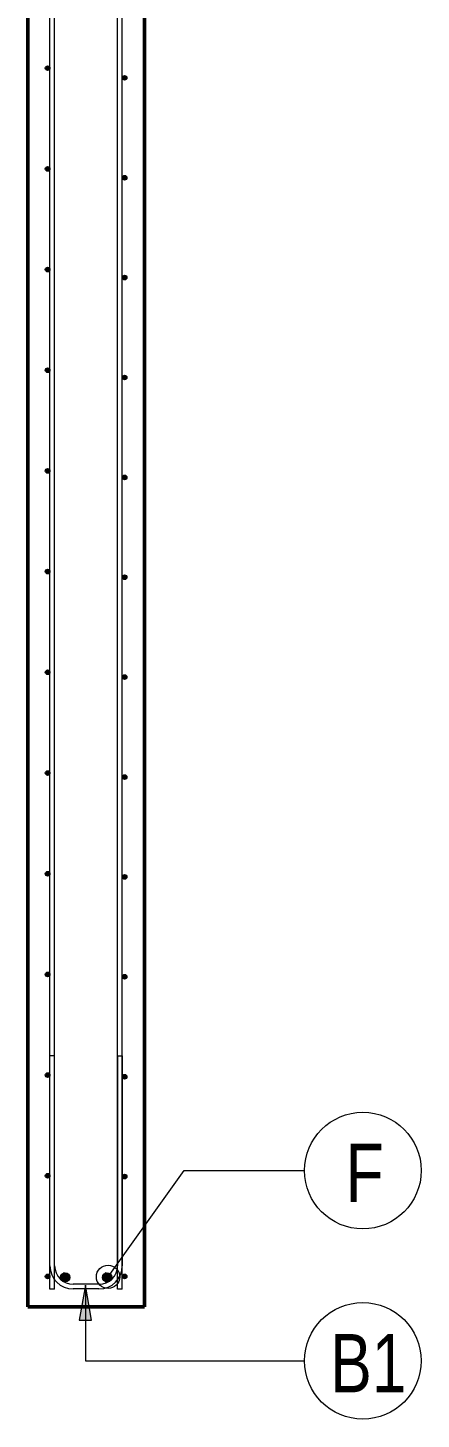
# Model space of a CAD drawing. Header units: millimetres. Extents: x 15401 to 36280, y -2060 to 13564.
# Drawn here: x 25151 to 25825, y -1588 to 799 of the extents above; entities that cross this region are included whole.
import ezdxf

# ---------------------------------------------------------------- set-up
doc = ezdxf.new("R2010")
doc.units = ezdxf.units.MM
for name, color, linetype, lineweight in [('A-WALL', 113, 'Continuous', 25), ('S-RBAR', 171, 'Continuous', 18), ('S-RBAR-IDEN', 171, 'Continuous', 9)]:
    doc.layers.add(name, color=color, linetype=linetype, lineweight=lineweight)
doc.styles.add('Nirmala UI Semilight', font='NirmalaS.ttf', dxfattribs={"width": 0.8, "height": 100})

# ---------------------------------------------------------------- blocks, each defined once
blk = doc.blocks.new('M_Rebar Tag_rfa Dimension - ARROW-793927-Elevation Right 1')
at = {"layer": 'S-RBAR-IDEN'}
blk.add_circle((13488.4, 1852.2), 100, dxfattribs=at)
blk = doc.blocks.new('M_Rebar Tag_rfa MARK - DOT 1 MM-794228-Elevation Right 1')
at = {"layer": 'S-RBAR-IDEN'}
blk.add_circle((11510.3, 3264.5), 100, dxfattribs=at)

msp = doc.modelspace()

# ---------------------------------------------------------------- hatches: boundary and pattern name
at = {"layer": 'S-RBAR'}
h = msp.add_hatch(color=256, dxfattribs=at)
edge = h.paths.add_edge_path()
edge.add_arc((25184.62743, 729.68966), 4, 0, 360)
for points in [[(25184.62743, 725.68966), (25188.62743, 729.68966), (25184.62743, 733.68966), (25180.62743, 729.68966)], [(25316.62743, 709.13793), (25320.62743, 713.13793), (25316.62743, 717.13793), (25312.62743, 713.13793)], [(25184.62743, 552.96552), (25188.62743, 556.96552), (25184.62743, 560.96552), (25180.62743, 556.96552)], [(25316.62743, 537.7931), (25320.62743, 541.7931), (25316.62743, 545.7931), (25312.62743, 541.7931)], [(25184.62743, 380.24138), (25188.62743, 384.24138), (25184.62743, 388.24138), (25180.62743, 384.24138)], [(25316.62743, 366.44828), (25320.62743, 370.44828), (25316.62743, 374.44828), (25312.62743, 370.44828)], [(25184.62743, 207.51724), (25188.62743, 211.51724), (25184.62743, 215.51724), (25180.62743, 211.51724)], [(25316.62743, 195.10345), (25320.62743, 199.10345), (25316.62743, 203.10345), (25312.62743, 199.10345)], [(25184.62743, 34.7931), (25188.62743, 38.7931), (25184.62743, 42.7931), (25180.62743, 38.7931)], [(25316.62743, 23.75862), (25320.62743, 27.75862), (25316.62743, 31.75862), (25312.62743, 27.75862)], [(25184.62743, -137.93103), (25188.62743, -133.93103), (25184.62743, -129.93103), (25180.62743, -133.93103)], [(25316.62743, -147.58621), (25320.62743, -143.58621), (25316.62743, -139.58621), (25312.62743, -143.58621)], [(25184.62743, -310.65517), (25188.62743, -306.65517), (25184.62743, -302.65517), (25180.62743, -306.65517)], [(25316.62743, -318.93103), (25320.62743, -314.93103), (25316.62743, -310.93103), (25312.62743, -314.93103)], [(25184.62743, -483.37931), (25188.62743, -479.37931), (25184.62743, -475.37931), (25180.62743, -479.37931)], [(25316.62743, -490.27586), (25320.62743, -486.27586), (25316.62743, -482.27586), (25312.62743, -486.27586)], [(25184.62743, -656.10345), (25188.62743, -652.10345), (25184.62743, -648.10345), (25180.62743, -652.10345)], [(25316.62743, -661.62069), (25320.62743, -657.62069), (25316.62743, -653.62069), (25312.62743, -657.62069)], [(25184.62743, -828.82759), (25188.62743, -824.82759), (25184.62743, -820.82759), (25180.62743, -824.82759)], [(25316.62743, -832.96552), (25320.62743, -828.96552), (25316.62743, -824.96552), (25312.62743, -828.96552)], [(25184.62743, -1001.55172), (25188.62743, -997.55172), (25184.62743, -993.55172), (25180.62743, -997.55172), (25182.16587, -999.09016)], [(25316.62743, -1004.31034), (25320.62743, -1000.31034), (25316.62743, -996.31034), (25312.62743, -1000.31034)], [(25184.62743, -1174.27586), (25188.62743, -1170.27586), (25184.62743, -1166.27586), (25180.62743, -1170.27586)], [(25316.62743, -1175.65517), (25320.62743, -1171.65517), (25316.62743, -1167.65517), (25312.62743, -1171.65517)], [(25184.62743, -1347), (25188.62743, -1343), (25184.62743, -1339), (25180.62743, -1343)], [(25212.27497, -1352.10845), (25221.21924, -1349.20228), (25221.21924, -1339.79772), (25212.27497, -1336.89155), (25206.74711, -1344.5)], [(25284.10499, -1352.10845), (25293.04926, -1349.20228), (25293.04926, -1339.79772), (25284.10499, -1336.89155), (25278.57712, -1344.5)], [(25316.62743, -1347), (25320.62743, -1343), (25316.62743, -1339), (25312.62743, -1343)]]:
    msp.add_hatch(color=256, dxfattribs=at).paths.add_polyline_path(points)
h = msp.add_hatch(color=256, dxfattribs=at)
edge = h.paths.add_edge_path()
edge.add_arc((25316.62743, 713.13793), 4, 0, 360)
h = msp.add_hatch(color=256, dxfattribs=at)
edge = h.paths.add_edge_path()
edge.add_arc((25184.62743, 556.96552), 4, 0, 360)
h = msp.add_hatch(color=256, dxfattribs=at)
edge = h.paths.add_edge_path()
edge.add_arc((25316.62743, 541.7931), 4, 0, 360)
h = msp.add_hatch(color=256, dxfattribs=at)
edge = h.paths.add_edge_path()
edge.add_arc((25184.62743, 384.24138), 4, 0, 360)
h = msp.add_hatch(color=256, dxfattribs=at)
edge = h.paths.add_edge_path()
edge.add_arc((25316.62743, 370.44828), 4, 0, 360)
h = msp.add_hatch(color=256, dxfattribs=at)
edge = h.paths.add_edge_path()
edge.add_arc((25184.62743, 211.51724), 4, 0, 360)
h = msp.add_hatch(color=256, dxfattribs=at)
edge = h.paths.add_edge_path()
edge.add_arc((25316.62743, 199.10345), 4, 0, 360)
h = msp.add_hatch(color=256, dxfattribs=at)
edge = h.paths.add_edge_path()
edge.add_arc((25184.62743, 38.7931), 4, 0, 360)
h = msp.add_hatch(color=256, dxfattribs=at)
edge = h.paths.add_edge_path()
edge.add_arc((25316.62743, 27.75862), 4, 0, 360)
h = msp.add_hatch(color=256, dxfattribs=at)
edge = h.paths.add_edge_path()
edge.add_arc((25184.62743, -133.93103), 4, 0, 360)
h = msp.add_hatch(color=256, dxfattribs=at)
edge = h.paths.add_edge_path()
edge.add_arc((25316.62743, -143.58621), 4, 0, 360)
h = msp.add_hatch(color=256, dxfattribs=at)
edge = h.paths.add_edge_path()
edge.add_arc((25184.62743, -306.65517), 4, 0, 360)
h = msp.add_hatch(color=256, dxfattribs=at)
edge = h.paths.add_edge_path()
edge.add_arc((25316.62743, -314.93103), 4, 0, 360)
h = msp.add_hatch(color=256, dxfattribs=at)
edge = h.paths.add_edge_path()
edge.add_arc((25184.62743, -479.37931), 4, 0, 360)
h = msp.add_hatch(color=256, dxfattribs=at)
edge = h.paths.add_edge_path()
edge.add_arc((25316.62743, -486.27586), 4, 0, 360)
h = msp.add_hatch(color=256, dxfattribs=at)
edge = h.paths.add_edge_path()
edge.add_arc((25184.62743, -652.10345), 4, 0, 360)
h = msp.add_hatch(color=256, dxfattribs=at)
edge = h.paths.add_edge_path()
edge.add_arc((25316.62743, -657.62069), 4, 0, 360)
h = msp.add_hatch(color=256, dxfattribs=at)
edge = h.paths.add_edge_path()
edge.add_arc((25184.62743, -824.82759), 4, 0, 360)
h = msp.add_hatch(color=256, dxfattribs=at)
edge = h.paths.add_edge_path()
edge.add_arc((25316.62743, -828.96552), 4, 0, 360)
h = msp.add_hatch(color=256, dxfattribs=at)
edge = h.paths.add_edge_path()
edge.add_arc((25184.62743, -997.55172), 4, 0, 360)
h = msp.add_hatch(color=256, dxfattribs=at)
edge = h.paths.add_edge_path()
edge.add_arc((25316.62743, -1000.31034), 4, 0, 360)
h = msp.add_hatch(color=256, dxfattribs=at)
edge = h.paths.add_edge_path()
edge.add_arc((25184.62743, -1170.27586), 4, 0, 360)
h = msp.add_hatch(color=256, dxfattribs=at)
edge = h.paths.add_edge_path()
edge.add_arc((25316.62743, -1171.65517), 4, 0, 360)
h = msp.add_hatch(color=256, dxfattribs=at)
edge = h.paths.add_edge_path()
edge.add_arc((25214.74711, -1344.5), 8, 0, 360)
h = msp.add_hatch(color=256, dxfattribs=at)
edge = h.paths.add_edge_path()
edge.add_arc((25286.57712, -1344.5), 8, 0, 360)
h = msp.add_hatch(color=256, dxfattribs=at)
edge = h.paths.add_edge_path()
edge.add_arc((25184.62743, -1343), 4, 0, 360)
h = msp.add_hatch(color=256, dxfattribs=at)
edge = h.paths.add_edge_path()
edge.add_arc((25316.62743, -1343), 4, 0, 360)
at = {"layer": 'S-RBAR-IDEN'}
msp.add_hatch(color=256, dxfattribs=at).paths.add_polyline_path([(25249.30537, -1357.94742), (25238.72575, -1417.94742), (25259.88499, -1417.94742)])

# ---------------------------------------------------------------- linework, layer by layer
at = {"layer": 'A-WALL', "lineweight": 50}
for p, q in [((25150.62743, 3085), (25150.62743, -1395)), ((25350.62743, -1395), (25350.62743, 1473.31102)), ((25150.62743, -1395), (25350.62743, -1395))]:
    msp.add_line(p, q, dxfattribs=at)
at = {"layer": 'S-RBAR'}
for p, q in [((25188.62743, -1365), (25188.62743, 3670)), ((25196.62743, -1365), (25196.62743, 3670)), ((25304.62743, -1365), (25304.62743, 3630)), ((25312.62743, -1365), (25312.62743, 3630)), ((25184.62743, 733.68966), (25180.62743, 729.68966)), ((25180.62743, 729.68966), (25184.62743, 725.68966)), ((25188.62743, 729.68966), (25184.62743, 733.68966)), ((25184.62743, 725.68966), (25188.62743, 729.68966)), ((25316.62743, 717.13793), (25312.62743, 713.13793)), ((25320.62743, 713.13793), (25316.62743, 717.13793)), ((25312.62743, 713.13793), (25316.62743, 709.13793)), ((25316.62743, 709.13793), (25320.62743, 713.13793)), ((25184.62743, 560.96552), (25180.62743, 556.96552)), ((25180.62743, 556.96552), (25184.62743, 552.96552)), ((25188.62743, 556.96552), (25184.62743, 560.96552)), ((25184.62743, 552.96552), (25188.62743, 556.96552)), ((25316.62743, 545.7931), (25312.62743, 541.7931)), ((25312.62743, 541.7931), (25316.62743, 537.7931)), ((25320.62743, 541.7931), (25316.62743, 545.7931)), ((25316.62743, 537.7931), (25320.62743, 541.7931)), ((25184.62743, 388.24138), (25180.62743, 384.24138)), ((25180.62743, 384.24138), (25184.62743, 380.24138)), ((25188.62743, 384.24138), (25184.62743, 388.24138)), ((25184.62743, 380.24138), (25188.62743, 384.24138)), ((25316.62743, 374.44828), (25312.62743, 370.44828)), ((25312.62743, 370.44828), (25316.62743, 366.44828)), ((25320.62743, 370.44828), (25316.62743, 374.44828)), ((25316.62743, 366.44828), (25320.62743, 370.44828)), ((25184.62743, 215.51724), (25180.62743, 211.51724)), ((25188.62743, 211.51724), (25184.62743, 215.51724)), ((25180.62743, 211.51724), (25184.62743, 207.51724)), ((25184.62743, 207.51724), (25188.62743, 211.51724)), ((25316.62743, 203.10345), (25312.62743, 199.10345)), ((25312.62743, 199.10345), (25316.62743, 195.10345)), ((25320.62743, 199.10345), (25316.62743, 203.10345)), ((25316.62743, 195.10345), (25320.62743, 199.10345)), ((25184.62743, 42.7931), (25180.62743, 38.7931)), ((25180.62743, 38.7931), (25184.62743, 34.7931)), ((25188.62743, 38.7931), (25184.62743, 42.7931)), ((25184.62743, 34.7931), (25188.62743, 38.7931)), ((25316.62743, 31.75862), (25312.62743, 27.75862)), ((25312.62743, 27.75862), (25316.62743, 23.75862)), ((25320.62743, 27.75862), (25316.62743, 31.75862)), ((25316.62743, 23.75862), (25320.62743, 27.75862)), ((25184.62743, -129.93103), (25180.62743, -133.93103)), ((25180.62743, -133.93103), (25184.62743, -137.93103)), ((25188.62743, -133.93103), (25184.62743, -129.93103)), ((25184.62743, -137.93103), (25188.62743, -133.93103)), ((25316.62743, -139.58621), (25312.62743, -143.58621)), ((25320.62743, -143.58621), (25316.62743, -139.58621)), ((25312.62743, -143.58621), (25316.62743, -147.58621)), ((25316.62743, -147.58621), (25320.62743, -143.58621)), ((25184.62743, -302.65517), (25180.62743, -306.65517)), ((25180.62743, -306.65517), (25184.62743, -310.65517)), ((25188.62743, -306.65517), (25184.62743, -302.65517)), ((25184.62743, -310.65517), (25188.62743, -306.65517)), ((25316.62743, -310.93103), (25312.62743, -314.93103)), ((25312.62743, -314.93103), (25316.62743, -318.93103)), ((25320.62743, -314.93103), (25316.62743, -310.93103)), ((25316.62743, -318.93103), (25320.62743, -314.93103)), ((25184.62743, -475.37931), (25180.62743, -479.37931)), ((25188.62743, -479.37931), (25184.62743, -475.37931)), ((25180.62743, -479.37931), (25184.62743, -483.37931)), ((25184.62743, -483.37931), (25188.62743, -479.37931)), ((25316.62743, -482.27586), (25312.62743, -486.27586)), ((25312.62743, -486.27586), (25316.62743, -490.27586)), ((25320.62743, -486.27586), (25316.62743, -482.27586)), ((25316.62743, -490.27586), (25320.62743, -486.27586)), ((25184.62743, -648.10345), (25180.62743, -652.10345)), ((25180.62743, -652.10345), (25184.62743, -656.10345)), ((25188.62743, -652.10345), (25184.62743, -648.10345)), ((25184.62743, -656.10345), (25188.62743, -652.10345)), ((25316.62743, -653.62069), (25312.62743, -657.62069)), ((25312.62743, -657.62069), (25316.62743, -661.62069)), ((25320.62743, -657.62069), (25316.62743, -653.62069)), ((25316.62743, -661.62069), (25320.62743, -657.62069)), ((25184.62743, -820.82759), (25180.62743, -824.82759)), ((25180.62743, -824.82759), (25184.62743, -828.82759)), ((25188.62743, -824.82759), (25184.62743, -820.82759)), ((25184.62743, -828.82759), (25188.62743, -824.82759)), ((25316.62743, -824.96552), (25312.62743, -828.96552)), ((25312.62743, -828.96552), (25316.62743, -832.96552)), ((25320.62743, -828.96552), (25316.62743, -824.96552)), ((25316.62743, -832.96552), (25320.62743, -828.96552)), ((25196.62743, -964.5), (25188.62743, -964.5)), ((25188.62743, -1324.5), (25188.62743, -964.5)), ((25196.62743, -1324.5), (25196.62743, -964.5)), ((25304.62743, -964.5), (25304.62743, -1324.5)), ((25304.62743, -964.5), (25312.62743, -964.5)), ((25312.62743, -964.5), (25312.62743, -1324.5)), ((25184.62743, -993.55172), (25180.62743, -997.55172)), ((25180.62743, -997.55172), (25182.16587, -999.09016)), ((25182.16587, -999.09016), (25184.62743, -1001.55172)), ((25188.62743, -997.55172), (25184.62743, -993.55172)), ((25184.62743, -1001.55172), (25188.62743, -997.55172)), ((25316.62743, -996.31034), (25312.62743, -1000.31034)), ((25312.62743, -1000.31034), (25316.62743, -1004.31034)), ((25320.62743, -1000.31034), (25316.62743, -996.31034)), ((25316.62743, -1004.31034), (25320.62743, -1000.31034)), ((25184.62743, -1166.27586), (25180.62743, -1170.27586)), ((25188.62743, -1170.27586), (25184.62743, -1166.27586)), ((25316.62743, -1167.65517), (25312.62743, -1171.65517)), ((25320.62743, -1171.65517), (25316.62743, -1167.65517)), ((25180.62743, -1170.27586), (25184.62743, -1174.27586)), ((25184.62743, -1174.27586), (25188.62743, -1170.27586)), ((25312.62743, -1171.65517), (25316.62743, -1175.65517)), ((25316.62743, -1175.65517), (25320.62743, -1171.65517)), ((25184.62743, -1339), (25180.62743, -1343)), ((25180.62743, -1343), (25184.62743, -1347)), ((25188.62743, -1343), (25184.62743, -1339)), ((25184.62743, -1347), (25188.62743, -1343)), ((25212.27497, -1336.89155), (25206.74711, -1344.5)), ((25206.74711, -1344.5), (25212.27497, -1352.10845)), ((25221.21924, -1339.79772), (25212.27497, -1336.89155)), ((25212.27497, -1352.10845), (25221.21924, -1349.20228)), ((25221.21924, -1349.20228), (25221.21924, -1339.79772)), ((25272.62743, -1356.5), (25228.62743, -1356.5)), ((25284.10499, -1336.89155), (25278.57712, -1344.5)), ((25278.57712, -1344.5), (25284.10499, -1352.10845)), ((25293.04926, -1339.79772), (25284.10499, -1336.89155)), ((25284.10499, -1352.10845), (25293.04926, -1349.20228)), ((25293.04926, -1349.20228), (25293.04926, -1339.79772)), ((25316.62743, -1339), (25312.62743, -1343)), ((25312.62743, -1343), (25316.62743, -1347)), ((25320.62743, -1343), (25316.62743, -1339)), ((25316.62743, -1347), (25320.62743, -1343)), ((25196.62743, -1365), (25188.62743, -1365)), ((25272.62743, -1364.5), (25228.62743, -1364.5)), ((25312.62743, -1365), (25304.62743, -1365))]:
    msp.add_line(p, q, dxfattribs=at)
for centre, radius in [((25184.62743, 729.68966), 4), ((25316.62743, 713.13793), 4), ((25184.62743, 556.96552), 4), ((25316.62743, 541.7931), 4), ((25184.62743, 384.24138), 4), ((25316.62743, 370.44828), 4), ((25184.62743, 211.51724), 4), ((25316.62743, 199.10345), 4), ((25184.62743, 38.7931), 4), ((25316.62743, 27.75862), 4), ((25184.62743, -133.93103), 4), ((25316.62743, -143.58621), 4), ((25184.62743, -306.65517), 4), ((25316.62743, -314.93103), 4), ((25184.62743, -479.37931), 4), ((25316.62743, -486.27586), 4), ((25184.62743, -652.10345), 4), ((25316.62743, -657.62069), 4), ((25184.62743, -824.82759), 4), ((25316.62743, -828.96552), 4), ((25184.62743, -997.55172), 4), ((25316.62743, -1000.31034), 4), ((25184.62743, -1170.27586), 4), ((25316.62743, -1171.65517), 4), ((25214.74711, -1344.5), 8), ((25286.57712, -1344.5), 8), ((25184.62743, -1343), 4), ((25316.62743, -1343), 4)]:
    msp.add_circle(centre, radius, dxfattribs=at)
for centre, radius, start, end in [((25228.62743, -1324.5), 40, 180, 270), ((25228.62743, -1324.5), 32, 180, 270), ((25272.62743, -1324.5), 32, 270, 0), ((25272.62743, -1324.5), 40, 270, 0)]:
    msp.add_arc(centre, radius, start, end, dxfattribs=at)
at = {"layer": 'S-RBAR-IDEN'}
for p, q in [((25288.18505, -1343.57251), (25418.60656, -1161.47951)), ((25418.60656, -1161.47951), (25625.21151, -1161.47951)), ((25249.30537, -1357.94742), (25238.72575, -1417.94742)), ((25259.88499, -1417.94742), (25249.30537, -1357.94742)), ((25249.30537, -1357.94742), (25249.30537, -1487.80622)), ((25238.72575, -1417.94742), (25259.88499, -1417.94742)), ((25249.30537, -1487.80622), (25625.21151, -1487.80622))]:
    msp.add_line(p, q, dxfattribs=at)
msp.add_circle((25288.18505, -1343.57251), 20, dxfattribs=at)

# ---------------------------------------------------------------- block references
for name, p in [('M_Rebar Tag_rfa MARK - DOT 1 MM-794228-Elevation Right 1', (14214.94789, -4425.95119)), ('M_Rebar Tag_rfa Dimension - ARROW-793927-Elevation Right 1', (12236.8236, -3339.96774))]:
    msp.add_blockref(name, p, dxfattribs=at)

# ---------------------------------------------------------------- texts
at = {"layer": 'S-RBAR-IDEN', "char_height": 100, "attachment_point": 1, "style": 'Nirmala UI Semilight'}
for s, insert, width in [('F', (25695.64234, -1115.39761), 64.135), ('B1', (25669.24234, -1441.72432), 128.27)]:
    msp.add_mtext(s, dxfattribs=dict(at, insert=insert, width=width))

doc.saveas('drawing.dxf')
